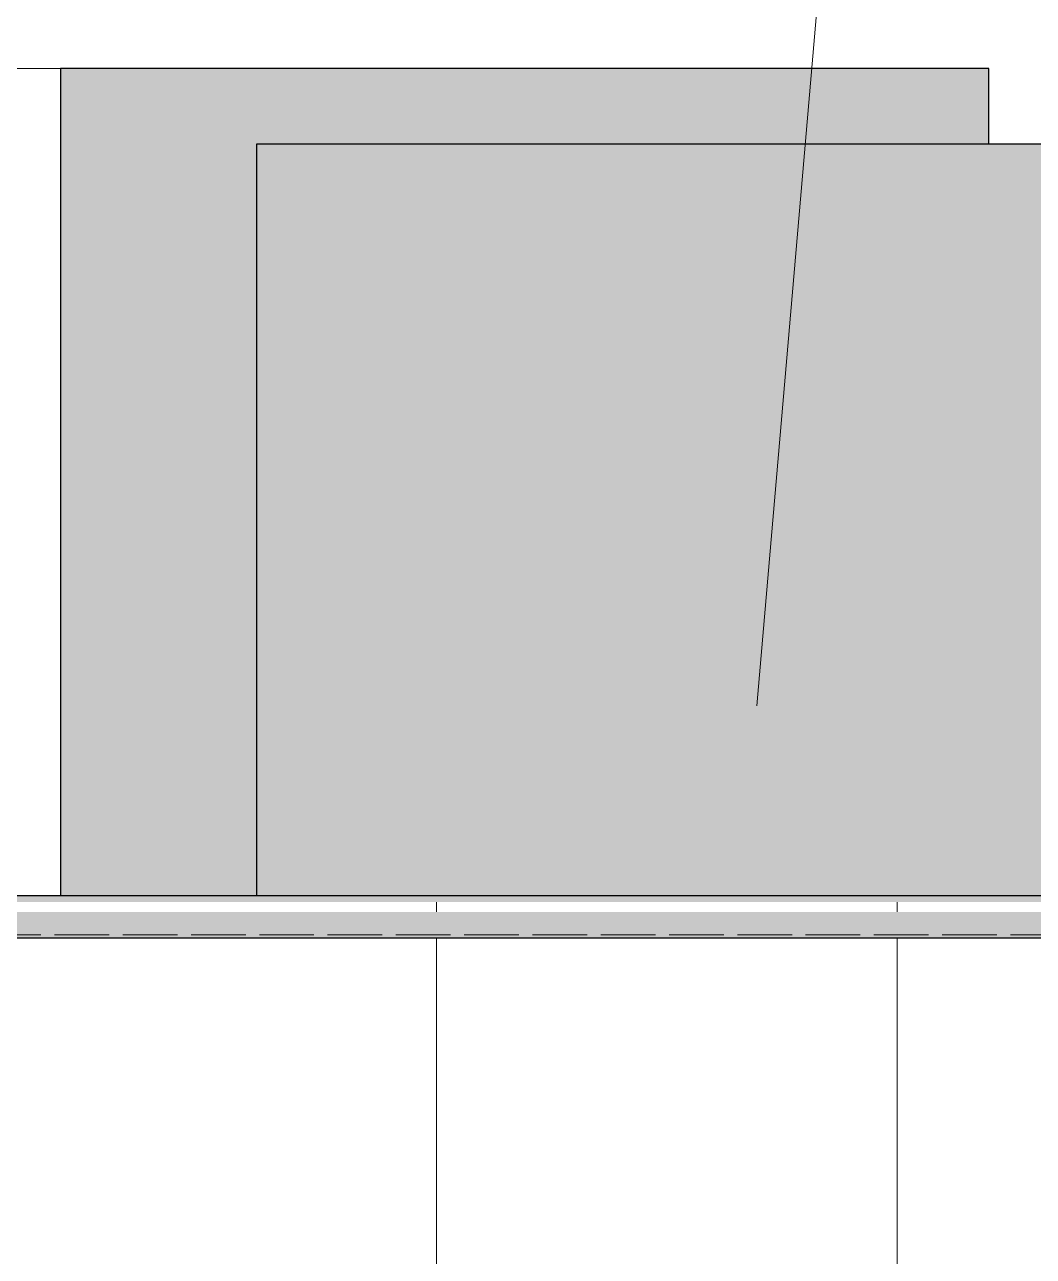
# Model space of a CAD drawing. Header units: millimetres. Extents: x -11345 to 411485, y -9810 to 73012.
# Drawn here: x 139369 to 140675, y 16470 to 18064 of the extents above; entities that cross this region are included whole.
import ezdxf

# ---------------------------------------------------------------- set-up
doc = ezdxf.new("R2010")
doc.units = ezdxf.units.MM
doc.linetypes.add('PDF_IMPORT', pattern=[1, 0.8, -0.2])
for name, color, linetype in [('PDF _Аннотация', 7, 'Continuous'), ('PDF _Крыша штриховка', 7, 'Continuous'), ('PDF _Линии', 7, 'Continuous'), ('PDF _Отметки', 7, 'Continuous'), ('PDF _Стены наружные', 7, 'Continuous')]:
    doc.layers.add(name, color=color, linetype=linetype)
doc.layers.add('PDF _Обобщенные модели', color=7, linetype='Continuous', true_color=0xb5bcbf)

msp = doc.modelspace()

# ---------------------------------------------------------------- hatches: boundary and pattern name
at = {"layer": 'PDF _Обобщенные модели', "true_color": 0xb7c0ca, "transparency": 33554559}
for points in [[(141061.96385, 16936.78877), (132220.04982, 16936.78877), (132220.04982, 16928.32355), (141061.96385, 16928.32355)], [(132220.04982, 16915.62574), (132220.04982, 16881.76489), (141061.96385, 16881.76489), (141061.96385, 16915.62574)]]:
    msp.add_hatch(color=9, dxfattribs=at).paths.add_polyline_path(points)
at = {"layer": 'PDF _Стены наружные', "true_color": 0xb6c1cb, "transparency": 33554687}
msp.add_hatch(color=9, dxfattribs=at).paths.add_polyline_path([(140769.91404, 17910.28816), (140617.54022, 17910.28816), (140617.54022, 18007.6381), (139415.4801, 18007.6381), (139415.4801, 16936.78877), (140769.91404, 16936.78877)])

# ---------------------------------------------------------------- linework, layer by layer
at = {"layer": 'PDF _Аннотация', "lineweight": 9}
msp.add_lwpolyline([(140317.02519, 17182.27992), (140444.00337, 18655.22682), (140333.95561, 18655.22682)], dxfattribs=at)
at = {"layer": 'PDF _Крыша штриховка', "lineweight": 9}
for points in [[(139902.2298, 16915.62574), (139902.2298, 16928.32355)], [(140499.02725, 16915.62574), (140499.02725, 16928.32355)], [(139902.2298, 14782.39229), (139902.2298, 16881.76489)], [(140499.02725, 14782.39229), (140499.02725, 16881.76489)]]:
    msp.add_lwpolyline(points, dxfattribs=at)
at = {"layer": 'PDF _Линии', "lineweight": 30}
for points in [[(140617.54022, 17910.28816), (140617.54022, 18007.6381), (139415.4801, 18007.6381), (139415.4801, 16936.78877)], [(139669.43646, 16936.78877), (139669.43646, 17910.28816), (140769.91404, 17910.28816), (140769.91404, 16936.78877)]]:
    msp.add_lwpolyline(points, dxfattribs=at)
at = {"layer": 'PDF _Линии', "lineweight": 30, "ltscale": 88.431292}
for points in [[(132220.04982, 16936.78877), (157518.33617, 16936.78877)], [(157518.33617, 16881.76489), (132220.04982, 16881.76489)]]:
    msp.add_lwpolyline(points, dxfattribs=at)
at = {"layer": 'PDF _Обобщенные модели', "color": 7, "linetype": 'PDF_IMPORT', "lineweight": 18, "ltscale": 88.431292}
msp.add_lwpolyline([(157518.33617, 16885.99749), (132220.04982, 16885.99749)], dxfattribs=at)
at = {"layer": 'PDF _Отметки', "lineweight": 20}
msp.add_lwpolyline([(139419.71271, 18007.6381), (137946.7658, 18007.6381), (137354.20096, 18007.6381)], dxfattribs=at)

doc.saveas('drawing.dxf')
